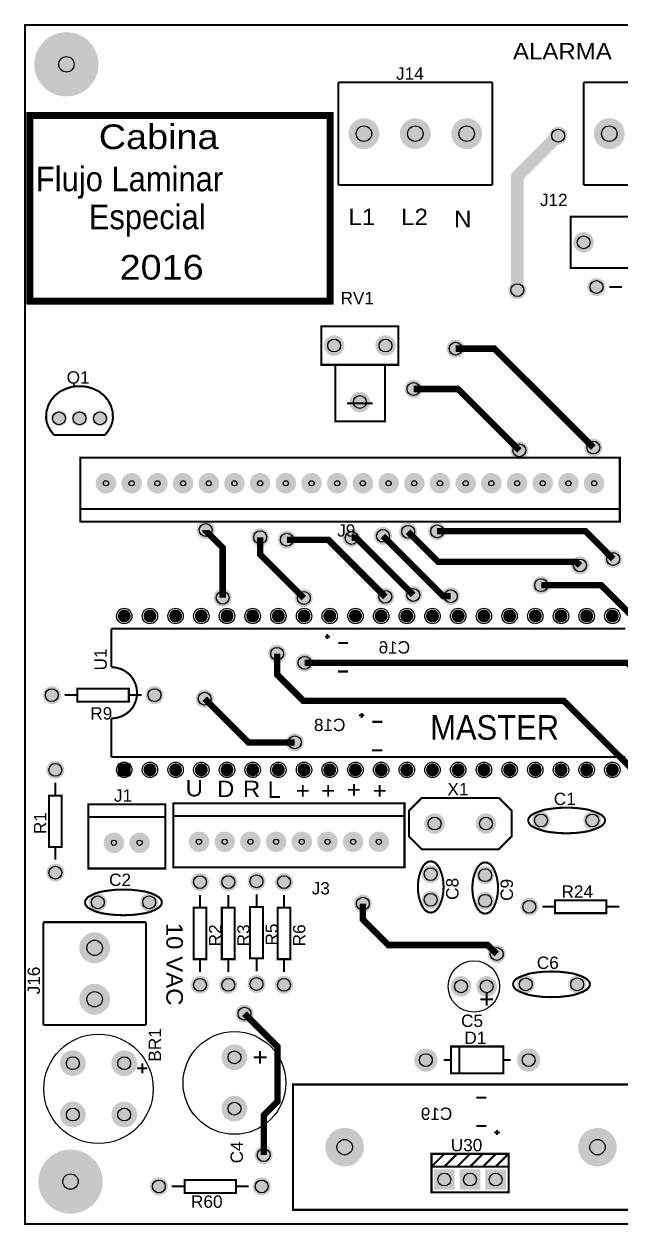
# Model space of a CAD drawing. Extents: x -3.03 to 3.03, y -2.34 to 2.34.
# Drawn here: x -3.026 to -0.702, y -2.338 to 2.338 of the extents above; entities that cross this region are included whole.
import ezdxf

# ---------------------------------------------------------------- set-up
doc = ezdxf.new("R2010")
doc.units = 0
doc.layers.get('0').update_dxf_attribs({"linetype": 'CONTINUOUS'})

# ---------------------------------------------------------------- blocks, each defined once
blk = doc.blocks.new('EPAD')
at = {"const_width": 0.5}
blk.add_lwpolyline([(-0.25, 0, 1), (0.25, 0, 1)], format="xyb", close=True, dxfattribs=at)
blk = doc.blocks.new('RPAD')
blk.add_trace([(-0.5, -0.5), (-0.5, 0.5), (0.5, -0.5), (0.5, 0.5)])

msp = doc.modelspace()

# ---------------------------------------------------------------- linework, layer by layer
for points, const_width in [([(-3.022, -2.334), (3.022, -2.334), (3.022, 2.334), (-3.022, 2.334), (-3.022, -2.334)], 0.008), ([(-1.803, 2.111), (-1.803, 1.711)], 0.008), ([(-1.203, 2.111), (-1.803, 2.111)], 0.008), ([(-1.203, 2.111), (-1.203, 1.711)], 0.008), ([(-0.848, 2.111), (-0.848, 1.711)], 0.008), ([(-0.248, 2.111), (-0.848, 2.111)], 0.008), ([(-3.003, 1.259), (-1.834, 1.259), (-1.834, 1.982), (-3.003, 1.982), (-3.003, 1.259)], 0.027), ([(-1.106, 1.302), (-1.106, 1.744), (-0.947, 1.903)], 0.05), ([(-1.803, 1.711), (-1.203, 1.711)], 0.008), ([(-0.848, 1.711), (-0.248, 1.711)], 0.008), ([(-0.898, 1.388), (-0.198, 1.388), (-0.198, 1.588), (-0.898, 1.588), (-0.898, 1.388)], 0.008), ([(-0.698, 1.314), (-0.748, 1.314)], 0.008), ([(-1.869, 1.011), (-1.569, 1.011), (-1.569, 1.161), (-1.869, 1.161), (-1.869, 1.011)], 0.008), ([(-0.81, 0.689), (-1.195, 1.074), (-1.346, 1.074)], 0.025), ([(-1.814, 0.791), (-1.621, 0.791), (-1.621, 1.011), (-1.814, 1.011), (-1.814, 0.791)], 0.008), ([(-2.94, 0.803), (-2.939, 0.828), (-2.932, 0.852), (-2.921, 0.873), (-2.905, 0.892), (-2.886, 0.907), (-2.863, 0.918), (-2.838, 0.926), (-2.81, 0.928)], 0.008), ([(-2.68, 0.803), (-2.681, 0.828), (-2.688, 0.852), (-2.699, 0.873), (-2.715, 0.892), (-2.734, 0.907), (-2.757, 0.918), (-2.782, 0.926), (-2.81, 0.928)], 0.008), ([(-1.098, 0.678), (-1.337, 0.917), (-1.51, 0.917)], 0.025), ([(-1.669, 0.861), (-1.769, 0.861)], 0.008), ([(-2.94, 0.803), (-2.938, 0.788), (-2.932, 0.772), (-2.923, 0.756), (-2.91, 0.738)], 0.008), ([(-2.68, 0.803), (-2.682, 0.788), (-2.688, 0.772), (-2.697, 0.756), (-2.71, 0.738)], 0.008), ([(-2.91, 0.738), (-2.71, 0.738)], 0.008), ([(-2.807, 0.4), (-0.707, 0.4), (-0.707, 0.65), (-2.807, 0.65), (-2.807, 0.4)], 0.008), ([(-0.707, 0.45), (-2.807, 0.45)], 0.008), ([(-2.253, 0.104), (-2.253, 0.299), (-2.319, 0.365), (-2.319, 0.368)], 0.025), ([(-1.418, 0.363), (-0.84, 0.363), (-0.733, 0.255)], 0.025), ([(-1.937, 0.103), (-2.107, 0.273), (-2.107, 0.34)], 0.025), ([(-1.62, 0.108), (-1.842, 0.33), (-2.003, 0.33)], 0.025), ([(-1.511, 0.115), (-1.733, 0.337), (-1.751, 0.337)], 0.025), ([(-1.365, 0.11), (-1.394, 0.11), (-1.629, 0.345)], 0.025), ([(-1.531, 0.361), (-1.414, 0.244), (-0.877, 0.244), (-0.862, 0.23)], 0.025), ([(-1.013, 0.153), (-0.78, 0.153), (-0.403, -0.222), (-0.403, -0.228), (-0.395, -0.236)], 0.025), ([(-2.686, -0.166), (-2.686, -0.016)], 0.008), ([(-2.686, -0.016), (-0.686, -0.016)], 0.008), ([(-1.835, -0.047), (-1.855, -0.047)], 0.008), ([(-1.845, -0.057), (-1.845, -0.037)], 0.008), ([(-1.765, -0.072), (-1.803, -0.072)], 0.008), ([(-2.041, -0.114), (-2.041, -0.195), (-1.939, -0.297), (-0.925, -0.297), (-0.236, -0.985), (0.495, -0.985)], 0.025), ([(-1.934, -0.149), (-0.677, -0.149), (0.001, -0.828), (0.759, -0.828), (0.79, -0.797)], 0.025), ([(-2.586, -0.266), (-2.588, -0.246), (-2.594, -0.227), (-2.603, -0.21), (-2.615, -0.195), (-2.63, -0.183), (-2.647, -0.174), (-2.666, -0.168), (-2.686, -0.166)], 0.008), ([(-1.765, -0.183), (-1.804, -0.183)], 0.008), ([(-2.818, -0.275), (-2.868, -0.275)], 0.008), ([(-2.818, -0.3), (-2.618, -0.3), (-2.618, -0.25), (-2.818, -0.25), (-2.818, -0.3)], 0.008), ([(-2.586, -0.266), (-2.588, -0.287), (-2.594, -0.306), (-2.603, -0.323), (-2.615, -0.337), (-2.63, -0.349), (-2.647, -0.358), (-2.666, -0.364), (-2.686, -0.366)], 0.008), ([(-2.568, -0.275), (-2.618, -0.275)], 0.008), ([(-2.323, -0.289), (-2.153, -0.459), (-1.972, -0.459)], 0.025), ([(-2.686, -0.516), (-2.686, -0.366)], 0.008), ([(-1.702, -0.354), (-1.722, -0.354)], 0.008), ([(-1.712, -0.364), (-1.712, -0.344)], 0.008), ([(-1.632, -0.379), (-1.67, -0.379)], 0.008), ([(-2.686, -0.516), (-0.686, -0.516)], 0.008), ([(-1.632, -0.49), (-1.671, -0.49)], 0.008), ([(-2.904, -0.666), (-2.904, -0.616)], 0.008), ([(-2.929, -0.866), (-2.879, -0.866), (-2.879, -0.666), (-2.929, -0.666), (-2.929, -0.866)], 0.008), ([(-2.776, -0.95), (-2.476, -0.95), (-2.476, -0.7), (-2.776, -0.7), (-2.776, -0.95)], 0.008), ([(-2.445, -0.946), (-1.545, -0.946), (-1.545, -0.696), (-2.445, -0.696), (-2.445, -0.946)], 0.008), ([(-1.478, -0.675), (-1.178, -0.675), (-1.128, -0.725), (-1.128, -0.825), (-1.178, -0.875), (-1.478, -0.875), (-1.528, -0.825), (-1.528, -0.725), (-1.478, -0.675)], 0.008), ([(-2.776, -0.75), (-2.476, -0.75)], 0.008), ([(-2.445, -0.746), (-1.545, -0.746)], 0.008), ([(-1.064, -0.763), (-1.061, -0.753), (-1.053, -0.743), (-1.039, -0.735), (-1.021, -0.728), (-0.999, -0.721), (-0.973, -0.717), (-0.945, -0.714), (-0.914, -0.713)], 0.008), ([(-0.764, -0.763), (-0.767, -0.753), (-0.776, -0.743), (-0.79, -0.735), (-0.808, -0.728), (-0.83, -0.721), (-0.855, -0.717), (-0.883, -0.714), (-0.914, -0.713)], 0.008), ([(-1.064, -0.763), (-1.061, -0.773), (-1.053, -0.783), (-1.039, -0.791), (-1.021, -0.798), (-0.999, -0.805), (-0.973, -0.809), (-0.945, -0.812), (-0.914, -0.813)], 0.008), ([(-0.764, -0.763), (-0.767, -0.773), (-0.776, -0.783), (-0.79, -0.791), (-0.808, -0.798), (-0.83, -0.805), (-0.855, -0.809), (-0.883, -0.812), (-0.914, -0.813)], 0.008), ([(-2.904, -0.916), (-2.904, -0.866)], 0.008), ([(-1.443, -0.922), (-1.453, -0.924), (-1.463, -0.93), (-1.471, -0.939), (-1.478, -0.951), (-1.484, -0.966), (-1.489, -0.983), (-1.492, -1.002), (-1.493, -1.022)], 0.008), ([(-1.443, -0.922), (-1.433, -0.924), (-1.423, -0.93), (-1.415, -0.939), (-1.408, -0.951), (-1.402, -0.966), (-1.397, -0.983), (-1.394, -1.002), (-1.393, -1.022)], 0.008), ([(-1.231, -0.926), (-1.241, -0.928), (-1.251, -0.934), (-1.259, -0.943), (-1.266, -0.955), (-1.272, -0.97), (-1.277, -0.987), (-1.28, -1.006), (-1.281, -1.026)], 0.008), ([(-1.231, -0.926), (-1.221, -0.928), (-1.211, -0.934), (-1.203, -0.943), (-1.196, -0.955), (-1.19, -0.97), (-1.185, -0.987), (-1.182, -1.006), (-1.181, -1.026)], 0.008), ([(-2.789, -1.082), (-2.786, -1.072), (-2.778, -1.062), (-2.764, -1.054), (-2.746, -1.046), (-2.724, -1.04), (-2.698, -1.036), (-2.67, -1.033), (-2.639, -1.032)], 0.008), ([(-2.489, -1.082), (-2.492, -1.072), (-2.501, -1.062), (-2.514, -1.054), (-2.532, -1.046), (-2.554, -1.04), (-2.58, -1.036), (-2.608, -1.033), (-2.639, -1.032)], 0.008), ([(-1.443, -1.122), (-1.453, -1.12), (-1.463, -1.114), (-1.471, -1.105), (-1.478, -1.093), (-1.484, -1.078), (-1.489, -1.061), (-1.492, -1.042), (-1.493, -1.022)], 0.008), ([(-1.443, -1.122), (-1.433, -1.12), (-1.423, -1.114), (-1.415, -1.105), (-1.408, -1.093), (-1.402, -1.078), (-1.397, -1.061), (-1.394, -1.042), (-1.393, -1.022)], 0.008), ([(-1.231, -1.126), (-1.241, -1.124), (-1.251, -1.118), (-1.259, -1.109), (-1.266, -1.097), (-1.272, -1.082), (-1.277, -1.065), (-1.28, -1.046), (-1.281, -1.026)], 0.008), ([(-1.231, -1.126), (-1.221, -1.124), (-1.211, -1.118), (-1.203, -1.109), (-1.196, -1.097), (-1.19, -1.082), (-1.185, -1.065), (-1.182, -1.046), (-1.181, -1.026)], 0.008), ([(-2.341, -1.053), (-2.341, -1.103)], 0.008), ([(-2.231, -1.053), (-2.231, -1.103)], 0.008), ([(-2.121, -1.05), (-2.121, -1.1)], 0.008), ([(-2.014, -1.053), (-2.014, -1.103)], 0.008), ([(-1.707, -1.087), (-1.707, -1.149), (-1.608, -1.248), (-1.222, -1.248), (-1.186, -1.283)], 0.025), ([(-0.959, -1.124), (-0.759, -1.124), (-0.759, -1.074), (-0.959, -1.074), (-0.959, -1.124)], 0.008), ([(-2.789, -1.082), (-2.786, -1.092), (-2.778, -1.102), (-2.764, -1.11), (-2.746, -1.118), (-2.724, -1.124), (-2.698, -1.128), (-2.67, -1.131), (-2.639, -1.132)], 0.008), ([(-2.489, -1.082), (-2.492, -1.092), (-2.501, -1.102), (-2.514, -1.11), (-2.532, -1.118), (-2.554, -1.124), (-2.58, -1.128), (-2.608, -1.131), (-2.639, -1.132)], 0.008), ([(-2.366, -1.303), (-2.316, -1.303), (-2.316, -1.103), (-2.366, -1.103), (-2.366, -1.303)], 0.008), ([(-2.256, -1.303), (-2.206, -1.303), (-2.206, -1.103), (-2.256, -1.103), (-2.256, -1.303)], 0.008), ([(-2.146, -1.3), (-2.096, -1.3), (-2.096, -1.1), (-2.146, -1.1), (-2.146, -1.3)], 0.008), ([(-2.039, -1.303), (-1.989, -1.303), (-1.989, -1.103), (-2.039, -1.103), (-2.039, -1.303)], 0.008), ([(-1.009, -1.099), (-0.959, -1.099)], 0.008), ([(-0.759, -1.099), (-0.709, -1.099)], 0.008), ([(-2.551, -1.159), (-2.951, -1.159)], 0.008), ([(-2.951, -1.159), (-2.951, -1.559)], 0.008), ([(-2.551, -1.159), (-2.551, -1.559)], 0.008), ([(-2.341, -1.303), (-2.341, -1.353)], 0.008), ([(-2.231, -1.303), (-2.231, -1.353)], 0.008), ([(-2.121, -1.3), (-2.121, -1.35)], 0.008), ([(-2.014, -1.303), (-2.014, -1.353)], 0.008), ([(-1.123, -1.401), (-1.12, -1.391), (-1.112, -1.381), (-1.098, -1.373), (-1.08, -1.366), (-1.058, -1.359), (-1.032, -1.355), (-1.004, -1.352), (-0.973, -1.351)], 0.008), ([(-0.823, -1.401), (-0.826, -1.391), (-0.835, -1.381), (-0.848, -1.373), (-0.866, -1.366), (-0.888, -1.359), (-0.914, -1.355), (-0.942, -1.352), (-0.973, -1.351)], 0.008), ([(-1.123, -1.401), (-1.12, -1.411), (-1.112, -1.421), (-1.098, -1.429), (-1.08, -1.436), (-1.058, -1.443), (-1.032, -1.447), (-1.004, -1.45), (-0.973, -1.451)], 0.008), ([(-0.823, -1.401), (-0.826, -1.411), (-0.835, -1.421), (-0.848, -1.429), (-0.866, -1.436), (-0.888, -1.443), (-0.914, -1.447), (-0.942, -1.45), (-0.973, -1.451)], 0.008), ([(-1.225, -1.484), (-1.225, -1.434)], 0.008), ([(-1.2, -1.459), (-1.25, -1.459)], 0.008), ([(-2.093, -2.066), (-2.093, -1.911), (-2.039, -1.857), (-2.039, -1.644), (-2.168, -1.515)], 0.025), ([(-2.551, -1.559), (-2.951, -1.559)], 0.008), ([(-2.082, -1.685), (-2.132, -1.685)], 0.008), ([(-2.107, -1.66), (-2.107, -1.71)], 0.008), ([(-1.364, -1.748), (-1.16, -1.748), (-1.16, -1.643), (-1.364, -1.643), (-1.364, -1.748)], 0.008), ([(-1.332, -1.644), (-1.332, -1.747)], 0.008), ([(-2.546, -1.728), (-2.586, -1.728)], 0.008), ([(-2.566, -1.708), (-2.566, -1.748)], 0.008), ([(-1.392, -1.696), (-1.364, -1.696)], 0.008), ([(-1.16, -1.696), (-1.132, -1.696)], 0.008), ([(-1.979, -2.279), (-0.601, -2.279), (-0.601, -1.791), (-1.979, -1.791), (-1.979, -2.279)], 0.008), ([(-1.265, -1.842), (-1.226, -1.842)], 0.008), ([(-1.265, -1.953), (-1.227, -1.953)], 0.008), ([(-1.195, -1.978), (-1.175, -1.978)], 0.008), ([(-1.185, -1.968), (-1.185, -1.988)], 0.008), ([(-1.44, -2.111), (-1.44, -2.061), (-1.14, -2.061), (-1.14, -2.111)], 0.008), ([(-1.44, -2.111), (-1.39, -2.061)], 0.008), ([(-1.39, -2.111), (-1.34, -2.061)], 0.008), ([(-1.34, -2.111), (-1.29, -2.061)], 0.008), ([(-1.29, -2.111), (-1.24, -2.061)], 0.008), ([(-1.24, -2.111), (-1.19, -2.061)], 0.008), ([(-1.19, -2.111), (-1.14, -2.061)], 0.008), ([(-1.44, -2.211), (-1.14, -2.211), (-1.14, -2.111), (-1.44, -2.111), (-1.44, -2.211)], 0.008), ([(-2.401, -2.188), (-2.451, -2.188)], 0.008), ([(-2.401, -2.213), (-2.201, -2.213), (-2.201, -2.163), (-2.401, -2.163), (-2.401, -2.213)], 0.008), ([(-2.151, -2.188), (-2.201, -2.188)], 0.008)]:
    msp.add_lwpolyline(points, dxfattribs=dict(const_width=const_width))
for centre, radius in [((-2.861, 2.181), 0.03), ((-1.703, 1.911), 0.03), ((-1.503, 1.911), 0.03), ((-1.303, 1.911), 0.03), ((-0.947, 1.903), 0.025), ((-0.748, 1.911), 0.03), ((-0.848, 1.488), 0.025), ((-1.106, 1.302), 0.025), ((-0.798, 1.314), 0.025), ((-1.819, 1.086), 0.025), ((-1.619, 1.086), 0.025), ((-1.346, 1.074), 0.025), ((-1.51, 0.917), 0.025), ((-1.719, 0.866), 0.025), ((-2.89, 0.803), 0.025), ((-2.81, 0.803), 0.025), ((-2.73, 0.803), 0.025), ((-1.098, 0.678), 0.025), ((-0.81, 0.689), 0.025), ((-2.707, 0.55), 0.01), ((-2.607, 0.55), 0.01), ((-2.507, 0.55), 0.01), ((-2.407, 0.55), 0.01), ((-2.307, 0.55), 0.01), ((-2.207, 0.55), 0.01), ((-2.107, 0.55), 0.01), ((-2.007, 0.55), 0.01), ((-1.907, 0.55), 0.01), ((-1.807, 0.55), 0.01), ((-1.707, 0.55), 0.01), ((-1.607, 0.55), 0.01), ((-1.507, 0.55), 0.01), ((-1.407, 0.55), 0.01), ((-1.307, 0.55), 0.01), ((-1.207, 0.55), 0.01), ((-1.107, 0.55), 0.01), ((-1.007, 0.55), 0.01), ((-0.907, 0.55), 0.01), ((-0.807, 0.55), 0.01), ((-2.319, 0.368), 0.025), ((-1.531, 0.361), 0.025), ((-1.418, 0.363), 0.025), ((-2.107, 0.34), 0.025), ((-2.003, 0.33), 0.025), ((-1.751, 0.337), 0.025), ((-1.629, 0.345), 0.025), ((-0.862, 0.23), 0.025), ((-0.733, 0.255), 0.025), ((-1.013, 0.153), 0.025), ((-2.253, 0.104), 0.025), ((-1.937, 0.103), 0.025), ((-1.62, 0.108), 0.025), ((-1.511, 0.115), 0.025), ((-1.365, 0.11), 0.025), ((-2.636, 0.033), 0.03), ((-2.536, 0.033), 0.03), ((-2.436, 0.033), 0.03), ((-2.336, 0.033), 0.03), ((-2.236, 0.033), 0.03), ((-2.136, 0.033), 0.03), ((-2.036, 0.033), 0.03), ((-1.936, 0.033), 0.03), ((-1.836, 0.033), 0.03), ((-1.736, 0.033), 0.03), ((-1.636, 0.033), 0.03), ((-1.536, 0.033), 0.03), ((-1.436, 0.033), 0.03), ((-1.336, 0.033), 0.03), ((-1.236, 0.033), 0.03), ((-1.136, 0.033), 0.03), ((-1.036, 0.033), 0.03), ((-0.936, 0.033), 0.03), ((-0.836, 0.033), 0.03), ((-0.736, 0.033), 0.03), ((-2.041, -0.114), 0.025), ((-1.934, -0.149), 0.025), ((-2.918, -0.275), 0.025), ((-2.518, -0.275), 0.025), ((-2.323, -0.289), 0.025), ((-1.972, -0.459), 0.025), ((-2.904, -0.566), 0.025), ((-2.636, -0.566), 0.03), ((-2.536, -0.566), 0.03), ((-2.436, -0.566), 0.03), ((-2.336, -0.566), 0.03), ((-2.236, -0.566), 0.03), ((-2.136, -0.566), 0.03), ((-2.036, -0.566), 0.03), ((-1.936, -0.566), 0.03), ((-1.836, -0.566), 0.03), ((-1.736, -0.566), 0.03), ((-1.636, -0.566), 0.03), ((-1.536, -0.566), 0.03), ((-1.436, -0.566), 0.03), ((-1.336, -0.566), 0.03), ((-1.236, -0.566), 0.03), ((-1.136, -0.566), 0.03), ((-1.036, -0.566), 0.03), ((-0.936, -0.566), 0.03), ((-0.836, -0.566), 0.03), ((-0.736, -0.566), 0.03), ((-1.014, -0.763), 0.025), ((-0.814, -0.763), 0.025), ((-1.428, -0.775), 0.025), ((-1.228, -0.775), 0.025), ((-2.676, -0.85), 0.01), ((-2.576, -0.85), 0.01), ((-2.345, -0.846), 0.01), ((-2.245, -0.846), 0.01), ((-2.145, -0.846), 0.01), ((-2.045, -0.846), 0.01), ((-1.945, -0.846), 0.01), ((-1.845, -0.846), 0.01), ((-1.745, -0.846), 0.01), ((-1.645, -0.846), 0.01), ((-2.904, -0.966), 0.025), ((-2.341, -1.003), 0.025), ((-2.231, -1.003), 0.025), ((-2.121, -1), 0.025), ((-2.014, -1.003), 0.025), ((-1.443, -0.972), 0.025), ((-1.231, -0.976), 0.025), ((-2.739, -1.082), 0.025), ((-2.539, -1.082), 0.025), ((-1.707, -1.087), 0.025), ((-1.443, -1.072), 0.025), ((-1.231, -1.076), 0.025), ((-1.059, -1.099), 0.025), ((-2.751, -1.259), 0.03), ((-1.186, -1.283), 0.025), ((-2.341, -1.403), 0.025), ((-2.231, -1.403), 0.025), ((-2.121, -1.4), 0.025), ((-2.014, -1.403), 0.025), ((-1.325, -1.409), 0.025), ((-1.225, -1.409), 0.025), ((-1.073, -1.401), 0.025), ((-0.873, -1.401), 0.025), ((-2.751, -1.459), 0.03), ((-2.168, -1.515), 0.025), ((-2.836, -1.708), 0.025), ((-2.636, -1.708), 0.025), ((-2.207, -1.685), 0.025), ((-1.462, -1.696), 0.025), ((-1.062, -1.696), 0.025), ((-2.207, -1.885), 0.025), ((-2.836, -1.908), 0.025), ((-2.636, -1.908), 0.025), ((-1.778, -2.035), 0.03), ((-0.794, -2.035), 0.03), ((-2.093, -2.066), 0.025), ((-2.845, -2.169), 0.03), ((-1.39, -2.161), 0.025), ((-1.29, -2.161), 0.025), ((-1.19, -2.161), 0.025), ((-2.501, -2.188), 0.025), ((-2.101, -2.188), 0.025)]:
    msp.add_circle(centre, radius)
at = {"layer": '12632256'}
for centre, radius in [((-1.275, -1.409), 0.1), ((-2.207, -1.785), 0.2), ((-2.736, -1.808), 0.213)]:
    msp.add_circle(centre, radius, dxfattribs=at)

# ---------------------------------------------------------------- block references
for name, p, xscale, yscale in [('EPAD', (-2.861, 2.181), 0.25, 0.25), ('EPAD', (-1.703, 1.911), 0.12, 0.12), ('EPAD', (-1.503, 1.911), 0.12, 0.12), ('EPAD', (-1.303, 1.911), 0.12, 0.12), ('EPAD', (-0.748, 1.911), 0.12, 0.12), ('EPAD', (-0.947, 1.903), 0.07, 0.07), ('EPAD', (-0.848, 1.488), 0.08, 0.08), ('EPAD', (-1.106, 1.302), 0.07, 0.07), ('EPAD', (-0.798, 1.314), 0.07, 0.07), ('EPAD', (-1.819, 1.086), 0.08, 0.08), ('EPAD', (-1.619, 1.086), 0.08, 0.08), ('EPAD', (-1.346, 1.074), 0.07, 0.07), ('EPAD', (-1.51, 0.917), 0.07, 0.07), ('EPAD', (-1.719, 0.866), 0.08, 0.08), ('EPAD', (-2.89, 0.803), 0.06, 0.06), ('EPAD', (-2.81, 0.803), 0.06, 0.06), ('EPAD', (-2.73, 0.803), 0.06, 0.06), ('EPAD', (-1.098, 0.678), 0.07, 0.07), ('EPAD', (-0.81, 0.689), 0.07, 0.07), ('EPAD', (-2.707, 0.55), 0.08, 0.08), ('EPAD', (-2.607, 0.55), 0.08, 0.08), ('EPAD', (-2.507, 0.55), 0.08, 0.08), ('EPAD', (-2.407, 0.55), 0.08, 0.08), ('EPAD', (-2.307, 0.55), 0.08, 0.08), ('EPAD', (-2.207, 0.55), 0.08, 0.08), ('EPAD', (-2.107, 0.55), 0.08, 0.08), ('EPAD', (-2.007, 0.55), 0.08, 0.08), ('EPAD', (-1.907, 0.55), 0.08, 0.08), ('EPAD', (-1.807, 0.55), 0.08, 0.08), ('EPAD', (-1.707, 0.55), 0.08, 0.08), ('EPAD', (-1.607, 0.55), 0.08, 0.08), ('EPAD', (-1.507, 0.55), 0.08, 0.08), ('EPAD', (-1.407, 0.55), 0.08, 0.08), ('EPAD', (-1.307, 0.55), 0.08, 0.08), ('EPAD', (-1.207, 0.55), 0.08, 0.08), ('EPAD', (-1.107, 0.55), 0.08, 0.08), ('EPAD', (-1.007, 0.55), 0.08, 0.08), ('EPAD', (-0.907, 0.55), 0.08, 0.08), ('EPAD', (-0.807, 0.55), 0.08, 0.08), ('EPAD', (-2.319, 0.368), 0.07, 0.07), ('EPAD', (-2.107, 0.34), 0.07, 0.07), ('EPAD', (-1.629, 0.345), 0.07, 0.07), ('EPAD', (-1.531, 0.361), 0.07, 0.07), ('EPAD', (-1.418, 0.363), 0.07, 0.07), ('EPAD', (-2.003, 0.33), 0.07, 0.07), ('EPAD', (-1.751, 0.337), 0.07, 0.07), ('EPAD', (-0.733, 0.255), 0.07, 0.07), ('EPAD', (-0.862, 0.23), 0.07, 0.07), ('EPAD', (-1.013, 0.153), 0.07, 0.07), ('EPAD', (-1.62, 0.108), 0.07, 0.07), ('EPAD', (-1.511, 0.115), 0.07, 0.07), ('EPAD', (-1.365, 0.11), 0.07, 0.07), ('EPAD', (-2.253, 0.104), 0.07, 0.07), ('EPAD', (-1.937, 0.103), 0.07, 0.07), ('EPAD', (-2.636, 0.033), 0.05, 0.05), ('EPAD', (-2.536, 0.033), 0.05, 0.05), ('EPAD', (-2.436, 0.033), 0.05, 0.05), ('EPAD', (-2.336, 0.033), 0.05, 0.05), ('EPAD', (-2.236, 0.033), 0.05, 0.05), ('EPAD', (-2.136, 0.033), 0.05, 0.05), ('EPAD', (-2.036, 0.033), 0.05, 0.05), ('EPAD', (-1.936, 0.033), 0.05, 0.05), ('EPAD', (-1.836, 0.033), 0.05, 0.05), ('EPAD', (-1.736, 0.033), 0.05, 0.05), ('EPAD', (-1.636, 0.033), 0.05, 0.05), ('EPAD', (-1.536, 0.033), 0.05, 0.05), ('EPAD', (-1.436, 0.033), 0.05, 0.05), ('EPAD', (-1.336, 0.033), 0.05, 0.05), ('EPAD', (-1.236, 0.033), 0.05, 0.05), ('EPAD', (-1.136, 0.033), 0.05, 0.05), ('EPAD', (-1.036, 0.033), 0.05, 0.05), ('EPAD', (-0.936, 0.033), 0.05, 0.05), ('EPAD', (-0.836, 0.033), 0.05, 0.05), ('EPAD', (-0.736, 0.033), 0.05, 0.05), ('EPAD', (-2.041, -0.114), 0.07, 0.07), ('EPAD', (-1.934, -0.149), 0.07, 0.07), ('EPAD', (-2.918, -0.275), 0.07, 0.07), ('EPAD', (-2.518, -0.275), 0.07, 0.07), ('EPAD', (-2.323, -0.289), 0.07, 0.07), ('EPAD', (-1.972, -0.459), 0.07, 0.07), ('EPAD', (-2.904, -0.566), 0.07, 0.07), ('RPAD', (-2.636, -0.566), 0.05, 0.05), ('EPAD', (-2.536, -0.566), 0.05, 0.05), ('EPAD', (-2.436, -0.566), 0.05, 0.05), ('EPAD', (-2.336, -0.566), 0.05, 0.05), ('EPAD', (-2.236, -0.566), 0.05, 0.05), ('EPAD', (-2.136, -0.566), 0.05, 0.05), ('EPAD', (-2.036, -0.566), 0.05, 0.05), ('EPAD', (-1.936, -0.566), 0.05, 0.05), ('EPAD', (-1.836, -0.566), 0.05, 0.05), ('EPAD', (-1.736, -0.566), 0.05, 0.05), ('EPAD', (-1.636, -0.566), 0.05, 0.05), ('EPAD', (-1.536, -0.566), 0.05, 0.05), ('EPAD', (-1.436, -0.566), 0.05, 0.05), ('EPAD', (-1.336, -0.566), 0.05, 0.05), ('EPAD', (-1.236, -0.566), 0.05, 0.05), ('EPAD', (-1.136, -0.566), 0.05, 0.05), ('EPAD', (-1.036, -0.566), 0.05, 0.05), ('EPAD', (-0.936, -0.566), 0.05, 0.05), ('EPAD', (-0.836, -0.566), 0.05, 0.05), ('EPAD', (-0.736, -0.566), 0.05, 0.05), ('EPAD', (-1.428, -0.775), 0.08, 0.08), ('EPAD', (-1.228, -0.775), 0.08, 0.08), ('EPAD', (-1.014, -0.763), 0.07, 0.07), ('EPAD', (-0.814, -0.763), 0.07, 0.07), ('EPAD', (-2.676, -0.85), 0.08, 0.08), ('EPAD', (-2.576, -0.85), 0.08, 0.08), ('EPAD', (-2.345, -0.846), 0.08, 0.08), ('EPAD', (-2.245, -0.846), 0.08, 0.08), ('EPAD', (-2.145, -0.846), 0.08, 0.08), ('EPAD', (-2.045, -0.846), 0.08, 0.08), ('EPAD', (-1.945, -0.846), 0.08, 0.08), ('EPAD', (-1.845, -0.846), 0.08, 0.08), ('EPAD', (-1.745, -0.846), 0.08, 0.08), ('EPAD', (-1.645, -0.846), 0.08, 0.08), ('EPAD', (-2.904, -0.966), 0.07, 0.07), ('EPAD', (-2.341, -1.003), 0.07, 0.07), ('EPAD', (-2.231, -1.003), 0.07, 0.07), ('EPAD', (-2.121, -1), 0.07, 0.07), ('EPAD', (-2.014, -1.003), 0.07, 0.07), ('EPAD', (-1.443, -0.972), 0.07, 0.07), ('EPAD', (-1.231, -0.976), 0.07, 0.07), ('EPAD', (-2.739, -1.082), 0.07, 0.07), ('EPAD', (-2.539, -1.082), 0.07, 0.07), ('EPAD', (-1.707, -1.087), 0.07, 0.07), ('EPAD', (-1.443, -1.072), 0.07, 0.07), ('EPAD', (-1.231, -1.076), 0.07, 0.07), ('EPAD', (-1.059, -1.099), 0.07, 0.07), ('EPAD', (-2.751, -1.259), 0.12, 0.12), ('EPAD', (-1.186, -1.283), 0.07, 0.07), ('EPAD', (-2.751, -1.459), 0.12, 0.12), ('EPAD', (-2.341, -1.403), 0.07, 0.07), ('EPAD', (-2.231, -1.403), 0.07, 0.07), ('EPAD', (-2.121, -1.4), 0.07, 0.07), ('EPAD', (-2.014, -1.403), 0.07, 0.07), ('EPAD', (-1.325, -1.409), 0.08, 0.08), ('EPAD', (-1.225, -1.409), 0.08, 0.08), ('EPAD', (-1.073, -1.401), 0.07, 0.07), ('EPAD', (-0.873, -1.401), 0.07, 0.07), ('EPAD', (-2.168, -1.515), 0.07, 0.07), ('EPAD', (-2.207, -1.685), 0.1, 0.1), ('EPAD', (-2.836, -1.708), 0.1, 0.1), ('EPAD', (-2.636, -1.708), 0.1, 0.1), ('EPAD', (-1.462, -1.696), 0.09, 0.09), ('EPAD', (-1.062, -1.696), 0.09, 0.09), ('EPAD', (-2.836, -1.908), 0.1, 0.1), ('EPAD', (-2.636, -1.908), 0.1, 0.1), ('EPAD', (-2.207, -1.885), 0.1, 0.1), ('EPAD', (-1.778, -2.035), 0.15, 0.15), ('EPAD', (-0.794, -2.035), 0.15, 0.15), ('EPAD', (-2.845, -2.169), 0.25, 0.25), ('EPAD', (-2.093, -2.066), 0.07, 0.07), ('RPAD', (-1.39, -2.161), 0.08, 0.08), ('RPAD', (-1.29, -2.161), 0.08, 0.08), ('RPAD', (-1.19, -2.161), 0.08, 0.08), ('EPAD', (-2.501, -2.188), 0.07, 0.07), ('EPAD', (-2.101, -2.188), 0.07, 0.07)]:
    msp.add_blockref(name, p, dxfattribs=dict(xscale=xscale, yscale=yscale))

# ---------------------------------------------------------------- texts
for s, height, width, p in [('ALARMA', 0.064, 1.09375, (-1.123, 2.2)), ('J14', 0.048, 1.041667, (-1.578, 2.121)), ('Cabina', 0.096, 1.145833, (-2.735, 1.851)), ('Flujo Laminar', 0.096, 0.9375, (-2.98, 1.687)), ('Especial', 0.096, 0.9375, (-2.774, 1.539)), ('J12', 0.048, 1.041667, (-1.018, 1.629)), ('L1', 0.064, 1.09375, (-1.763, 1.555)), ('L2', 0.064, 1.09375, (-1.558, 1.555)), ('N', 0.064, 1.09375, (-1.352, 1.547)), ('2016', 0.096, 1.145833, (-2.654, 1.343)), ('RV1', 0.048, 1.041667, (-1.794, 1.247)), ('Q1', 0.048, 1.041667, (-2.86, 0.938)), ('J9', 0.048, 1.041667, (-1.807, 0.342)), ('R9', 0.048, 1.041667, (-2.768, -0.37)), ('MASTER', 0.096, 0.9375, (-1.445, -0.449)), ('U', 0.064, 1.09375, (-2.397, -0.669)), ('J1', 0.048, 1.041667, (-2.676, -0.69)), ('D', 0.064, 1.09375, (-2.275, -0.672)), ('R', 0.064, 1.09375, (-2.174, -0.672)), ('L', 0.064, 1.09375, (-2.078, -0.675)), ('+', 0.064, 1.09375, (-1.968, -0.678)), ('+', 0.064, 1.09375, (-1.869, -0.678)), ('+', 0.064, 1.09375, (-1.769, -0.675)), ('+', 0.064, 1.09375, (-1.669, -0.678)), ('X1', 0.048, 1.041667, (-1.378, -0.665)), ('C1', 0.048, 1.041667, (-0.964, -0.703)), ('C2', 0.048, 1.041667, (-2.695, -1.018)), ('J3', 0.048, 1.041667, (-1.906, -1.051)), ('R24', 0.048, 1.041667, (-0.934, -1.064)), ('C6', 0.048, 1.041667, (-1.03, -1.341)), ('C5', 0.048, 1.041667, (-1.325, -1.567)), ('D1', 0.048, 1.041667, (-1.312, -1.633)), ('U30', 0.048, 1.041667, (-1.365, -2.051)), ('R60', 0.048, 1.041667, (-2.376, -2.271))]:
    msp.add_text(s, height=height, dxfattribs=dict(at, width=width)).set_placement(p)
at = {"layer": '12632256', "text_generation_flag": 2, "width": 1.041667}
for s, p in [('C16', (-1.523, -0.113)), ('C18', (-1.775, -0.415)), ('C19', (-1.359, -1.929))]:
    msp.add_text(s, height=0.048, dxfattribs=at).set_placement(p)
at = {"layer": '12632256'}
for s, height, rotation, width, p in [('U1', 0.048, 90, 1.041667, (-2.704, -0.179)), ('R1', 0.048, 90, 1.041667, (-2.939, -0.816)), ('C8', 0.048, 90, 1.041667, (-1.335, -1.072)), ('C9', 0.048, 90, 1.041667, (-1.123, -1.076)), ('10 VAC', 0.064, -90, 1.09375, (-2.472, -1.161)), ('R5', 0.048, 90, 1.041667, (-2.038, -1.25)), ('R2', 0.048, 90, 1.041667, (-2.258, -1.253)), ('R3', 0.048, 90, 1.041667, (-2.148, -1.253)), ('R6', 0.048, 90, 1.041667, (-1.931, -1.253)), ('J16', 0.048, 90, 1.041667, (-2.964, -1.44)), ('BR1', 0.048, 90, 1.041667, (-2.493, -1.702)), ('C4', 0.048, 90, 1.041667, (-2.174, -2.098))]:
    msp.add_text(s, height=height, rotation=rotation, dxfattribs=dict(at, width=width)).set_placement(p)

doc.saveas('drawing.dxf')
